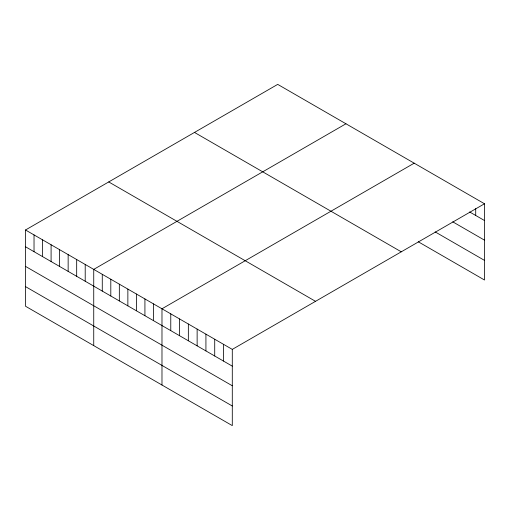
<?xml version="1.0" encoding="UTF-8"?>
<svg xmlns="http://www.w3.org/2000/svg" width="510" height="510" viewBox="0 0 510 510"><rect width="100%" height="100%" fill="white"/><g stroke="black" fill="none" stroke-linecap="round" stroke-linejoin="round"><path stroke-width="0.76" d="M484.5 203.77L232.292 349.382L232.292 425.62L25.5 306.229L25.5 229.991L277.708 84.38L484.5 203.77L484.5 280.009L418.245 241.759M345.952 123.777L93.738 269.388L93.738 345.633M414.19 163.174L161.982 308.786L161.982 385.031M469.627 211.95L484.5 220.537M452.727 221.818L484.5 240.165M435.151 231.891L484.5 260.387M194.482 132.428L401.268 251.819M108.732 181.936L315.518 301.327M25.5 229.991L232.292 349.382M25.5 246.757L232.292 366.148M25.5 266.386L232.292 385.777M25.5 286.607L232.292 405.998M475.709 208.603L475.709 215.462M223.501 344.307L223.501 361.074M214.716 339.233L214.716 355.999M205.925 334.158L205.925 350.925M197.134 329.084L197.134 345.85M188.349 324.009L188.349 340.776M179.558 318.935L179.558 335.707M170.773 313.86L170.773 330.633M153.453 303.864L153.453 320.631M144.923 298.936L144.923 315.709M136.393 294.015L136.393 310.781M127.863 289.087L127.863 305.86M119.334 284.166L119.334 300.932M110.804 279.238L110.804 296.01M102.274 274.316L102.274 291.082M85.208 264.467L85.208 281.233M76.678 259.539L76.678 276.305M68.149 254.611L68.149 271.384M59.619 249.69L59.619 266.456M51.089 244.762L51.089 261.534M42.559 239.84L42.559 256.606M34.03 234.912L34.03 251.685"/></g></svg>
